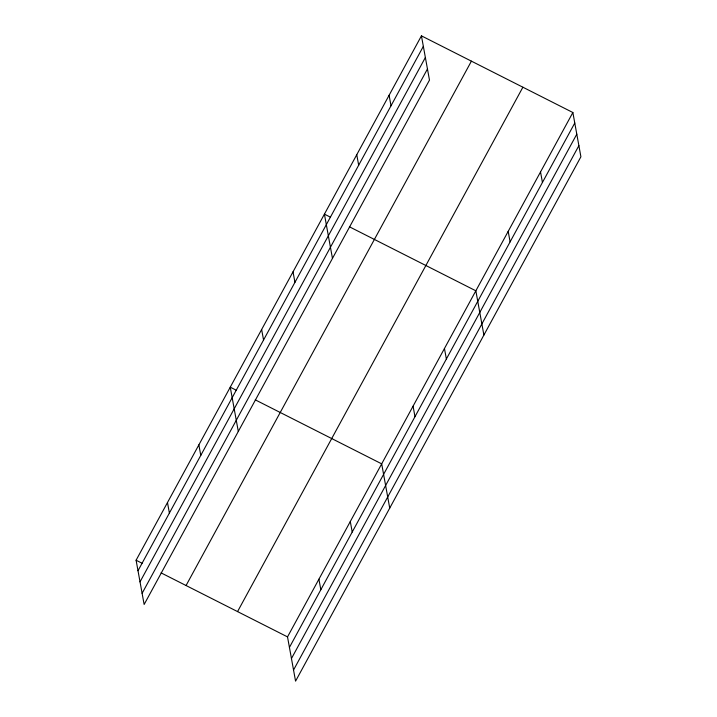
<?xml version="1.0" encoding="UTF-8"?>
<svg xmlns="http://www.w3.org/2000/svg" width="717" height="717" viewBox="0 0 717 717"><rect width="100%" height="100%" fill="white"/><g stroke="black" fill="none" stroke-linecap="round" stroke-linejoin="round"><path stroke-width="1.08" d="M421.435 35.85L429.483 80.107L144.135 604.485L136.096 560.228L421.435 35.85L572.865 112.515L580.904 156.772L295.565 681.15L287.517 636.893L572.865 112.515M138.005 570.741L423.344 46.363M140.021 581.872L425.369 57.494M142.109 593.344L427.457 68.966M186.061 585.529L471.41 61.151M237.551 611.592L522.89 87.214M289.435 647.406L574.774 123.028M291.452 658.547L576.8 134.169M293.54 670.019L578.888 145.641M330.42 217.17L324.416 214.141L332.464 258.398M349.403 226.787L475.846 290.806L483.894 335.063M236.252 390.218L230.256 387.18L238.295 431.437M255.243 399.835L381.686 463.854L389.725 508.102M136.096 560.228L142.091 563.266M161.074 572.874L287.517 636.893M540.528 171.946L542.437 182.459M508.192 231.376L510.101 241.889M444.459 348.489L446.368 359.002M389.098 95.28L391.007 105.793M413.073 406.172L414.982 416.685M356.761 154.711L358.67 165.224M350.299 521.528L352.208 532.041M293.029 271.824L294.938 282.337M318.913 579.211L320.822 589.724M261.642 329.497L263.551 340.01M198.869 444.863L200.778 455.376M167.482 502.545L169.391 513.058"/></g></svg>
